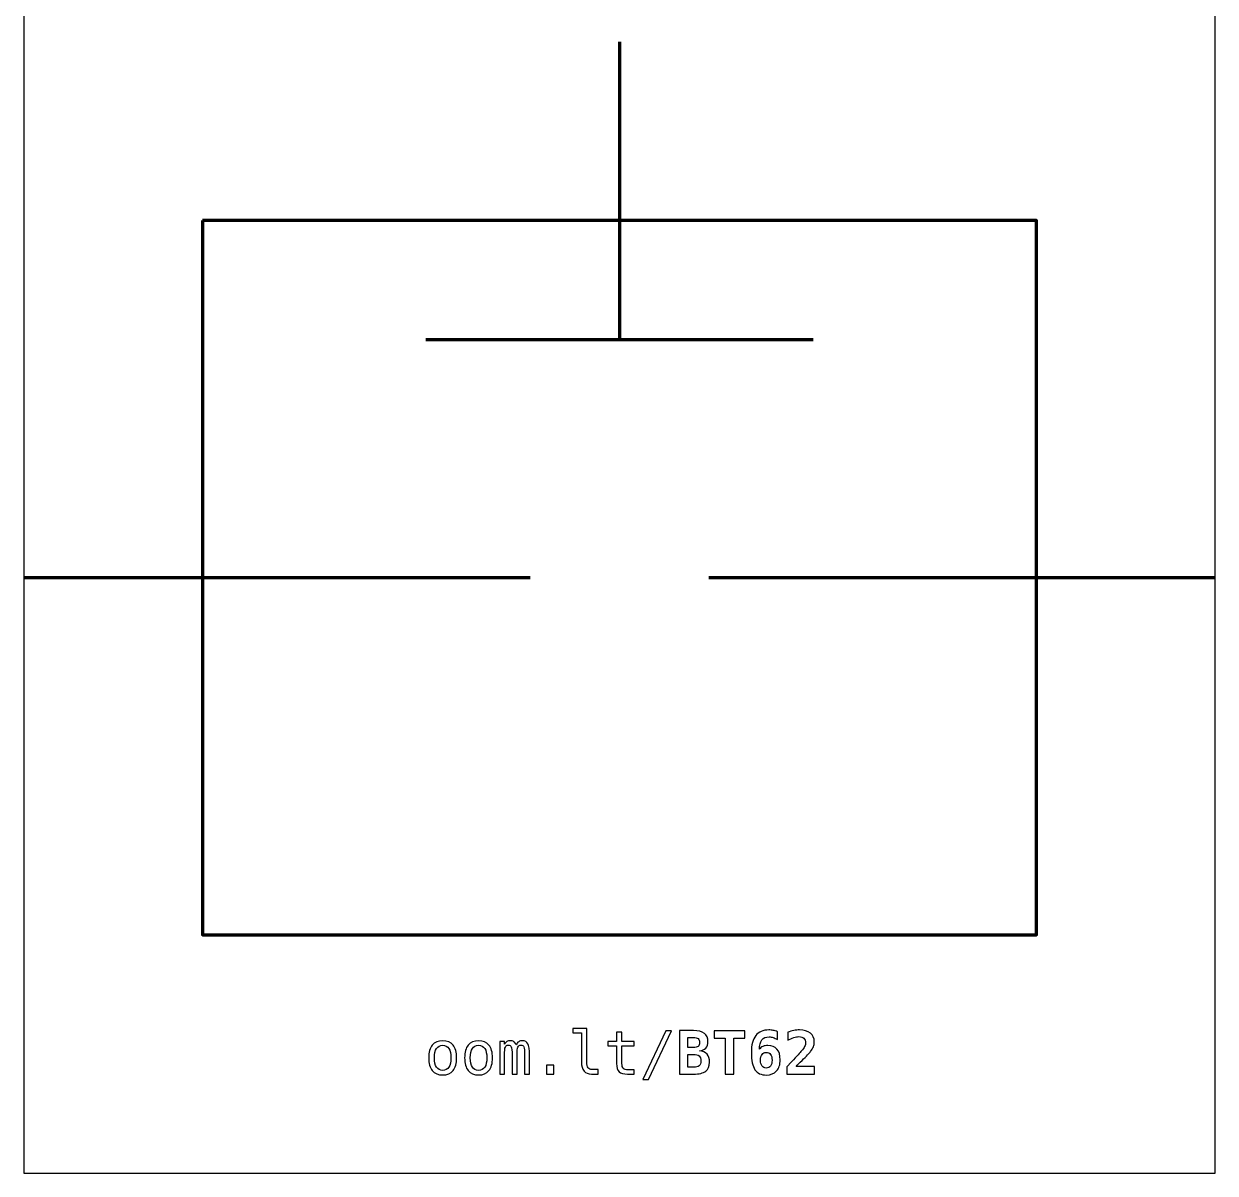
# Model space of a CAD drawing. Header units: centimetres. Extents: x -11.5 to -9.5, y -15.85 to -12.85.
# Drawn here: x -11.5 to -9.5, y -15.85 to -13.92 of the extents above; entities that cross this region are included whole.
import ezdxf

# ---------------------------------------------------------------- set-up
doc = ezdxf.new("R2010")
doc.units = ezdxf.units.CM
doc.header["$MEASUREMENT"] = 0
doc.layers.add('Layer 1', color=7, linetype='Continuous')

msp = doc.modelspace()

# ---------------------------------------------------------------- linework, layer by layer
at = {"layer": 'Layer 1', "color": 7}
msp.add_open_spline([(-11.5, -12.85), (-11.5, -12.85), (-9.5, -12.85), (-9.5, -12.85), (-9.5, -12.85), (-9.5, -12.85), (-9.5, -15.85), (-9.5, -15.85), (-9.5, -15.85), (-9.5, -15.85), (-11.5, -15.85), (-11.5, -15.85), (-11.5, -15.85), (-11.5, -15.85), (-11.5, -12.85), (-11.5, -12.85)], degree=3, knots=[0, 0, 0, 0, 0.25, 0.25, 0.25, 0.25, 0.5, 0.5, 0.5, 0.5, 0.75, 0.75, 0.75, 0.75, 1, 1, 1, 1], dxfattribs=at)
at = {"layer": 'Layer 1', "lineweight": 106}
for points in [[(-10.5, -13.94999), (-10.5, -13.94999), (-10.5, -14.44999), (-10.5, -14.44999)], [(-10.825, -14.45), (-10.825, -14.45), (-10.17501, -14.44998), (-10.17501, -14.44998)], [(-11.5, -14.85), (-11.5, -14.85), (-10.65001, -14.84998), (-10.65001, -14.84998)], [(-10.35, -14.85), (-10.35, -14.85), (-9.50001, -14.84998), (-9.50001, -14.84998)]]:
    msp.add_open_spline(points, degree=3, dxfattribs=at)
at = {"layer": 'Layer 1', "lineweight": 100}
msp.add_open_spline([(-11.2, -14.25), (-11.2, -14.25), (-9.8, -14.25), (-9.8, -14.25), (-9.8, -14.25), (-9.8, -14.25), (-9.8, -15.45), (-9.8, -15.45), (-9.8, -15.45), (-9.8, -15.45), (-10.63151, -15.45), (-10.63151, -15.45), (-10.63151, -15.45), (-10.63151, -15.45), (-11.2, -15.45), (-11.2, -15.45), (-11.2, -15.45), (-11.2, -15.45), (-11.2, -14.25), (-11.2, -14.25)], degree=3, knots=[0, 0, 0, 0, 0.2, 0.2, 0.2, 0.2, 0.4, 0.4, 0.4, 0.4, 0.6, 0.6, 0.6, 0.6, 0.8, 0.8, 0.8, 0.8, 1, 1, 1, 1], dxfattribs=at)
at = {"layer": 'Layer 1', "color": 250}
for points, knots in [([(-10.55487, -15.6638), (-10.55487, -15.66784), (-10.55413, -15.67087), (-10.55265, -15.67292), (-10.55265, -15.67292), (-10.55117, -15.67497), (-10.54898, -15.676), (-10.54608, -15.676), (-10.54608, -15.676), (-10.54608, -15.676), (-10.53558, -15.676), (-10.53558, -15.676), (-10.53558, -15.676), (-10.53558, -15.676), (-10.53558, -15.68362), (-10.53558, -15.68362), (-10.53558, -15.68362), (-10.53558, -15.68362), (-10.54695, -15.68362), (-10.54695, -15.68362), (-10.54695, -15.68362), (-10.55233, -15.68362), (-10.55648, -15.68189), (-10.55943, -15.67844), (-10.55943, -15.67844), (-10.56238, -15.67499), (-10.56385, -15.6701), (-10.56385, -15.6638), (-10.56385, -15.6638), (-10.56385, -15.6638), (-10.56385, -15.61413), (-10.56385, -15.61413), (-10.56385, -15.61413), (-10.56385, -15.61413), (-10.57825, -15.61413), (-10.57825, -15.61413), (-10.57825, -15.61413), (-10.57825, -15.61413), (-10.57825, -15.6071), (-10.57825, -15.6071), (-10.57825, -15.6071), (-10.57825, -15.6071), (-10.55487, -15.6071), (-10.55487, -15.6071), (-10.55487, -15.6071), (-10.55487, -15.6071), (-10.55487, -15.6638), (-10.55487, -15.6638)], [0, 0, 0, 0, 0.0833333, 0.0833333, 0.0833333, 0.0833333, 0.1666667, 0.1666667, 0.1666667, 0.1666667, 0.25, 0.25, 0.25, 0.25, 0.3333333, 0.3333333, 0.3333333, 0.3333333, 0.4166667, 0.4166667, 0.4166667, 0.4166667, 0.5, 0.5, 0.5, 0.5, 0.5833333, 0.5833333, 0.5833333, 0.5833333, 0.6666667, 0.6666667, 0.6666667, 0.6666667, 0.75, 0.75, 0.75, 0.75, 0.8333333, 0.8333333, 0.8333333, 0.8333333, 0.9166667, 0.9166667, 0.9166667, 0.9166667, 1, 1, 1, 1]), ([(-10.49587, -15.6134), (-10.49587, -15.6134), (-10.49587, -15.62893), (-10.49587, -15.62893), (-10.49587, -15.62893), (-10.49587, -15.62893), (-10.47545, -15.62893), (-10.47545, -15.62893), (-10.47545, -15.62893), (-10.47545, -15.62893), (-10.47545, -15.63592), (-10.47545, -15.63592), (-10.47545, -15.63592), (-10.47545, -15.63592), (-10.49587, -15.63592), (-10.49587, -15.63592), (-10.49587, -15.63592), (-10.49587, -15.63592), (-10.49587, -15.6656), (-10.49587, -15.6656), (-10.49587, -15.6656), (-10.49587, -15.66964), (-10.49511, -15.67245), (-10.49357, -15.67404), (-10.49357, -15.67404), (-10.49204, -15.67564), (-10.48937, -15.67644), (-10.48557, -15.67644), (-10.48557, -15.67644), (-10.48557, -15.67644), (-10.47545, -15.67644), (-10.47545, -15.67644), (-10.47545, -15.67644), (-10.47545, -15.67644), (-10.47545, -15.68362), (-10.47545, -15.68362), (-10.47545, -15.68362), (-10.47545, -15.68362), (-10.48644, -15.68362), (-10.48644, -15.68362), (-10.48644, -15.68362), (-10.49319, -15.68362), (-10.49794, -15.68227), (-10.50071, -15.67957), (-10.50071, -15.67957), (-10.50347, -15.67687), (-10.50486, -15.6722), (-10.50486, -15.6656), (-10.50486, -15.6656), (-10.50486, -15.6656), (-10.50486, -15.63592), (-10.50486, -15.63592), (-10.50486, -15.63592), (-10.50486, -15.63592), (-10.51946, -15.63592), (-10.51946, -15.63592), (-10.51946, -15.63592), (-10.51946, -15.63592), (-10.51946, -15.62893), (-10.51946, -15.62893), (-10.51946, -15.62893), (-10.51946, -15.62893), (-10.50486, -15.62893), (-10.50486, -15.62893), (-10.50486, -15.62893), (-10.50486, -15.62893), (-10.50486, -15.6134), (-10.50486, -15.6134), (-10.50486, -15.6134), (-10.50486, -15.6134), (-10.49587, -15.6134), (-10.49587, -15.6134)], [0, 0, 0, 0, 0.0555556, 0.0555556, 0.0555556, 0.0555556, 0.1111111, 0.1111111, 0.1111111, 0.1111111, 0.1666667, 0.1666667, 0.1666667, 0.1666667, 0.2222222, 0.2222222, 0.2222222, 0.2222222, 0.2777778, 0.2777778, 0.2777778, 0.2777778, 0.3333333, 0.3333333, 0.3333333, 0.3333333, 0.3888889, 0.3888889, 0.3888889, 0.3888889, 0.4444444, 0.4444444, 0.4444444, 0.4444444, 0.5, 0.5, 0.5, 0.5, 0.5555556, 0.5555556, 0.5555556, 0.5555556, 0.6111111, 0.6111111, 0.6111111, 0.6111111, 0.6666667, 0.6666667, 0.6666667, 0.6666667, 0.7222222, 0.7222222, 0.7222222, 0.7222222, 0.7777778, 0.7777778, 0.7777778, 0.7777778, 0.8333333, 0.8333333, 0.8333333, 0.8333333, 0.8888889, 0.8888889, 0.8888889, 0.8888889, 0.9444444, 0.9444444, 0.9444444, 0.9444444, 1, 1, 1, 1]), ([(-10.42223, -15.61071), (-10.42223, -15.61071), (-10.41294, -15.61071), (-10.41294, -15.61071), (-10.41294, -15.61071), (-10.41294, -15.61071), (-10.45133, -15.6929), (-10.45133, -15.6929), (-10.45133, -15.6929), (-10.45133, -15.6929), (-10.46067, -15.6929), (-10.46067, -15.6929), (-10.46067, -15.6929), (-10.46067, -15.6929), (-10.42223, -15.61071), (-10.42223, -15.61071)], [0, 0, 0, 0, 0.25, 0.25, 0.25, 0.25, 0.5, 0.5, 0.5, 0.5, 0.75, 0.75, 0.75, 0.75, 1, 1, 1, 1]), ([(-10.39934, -15.61061), (-10.39934, -15.61061), (-10.37585, -15.61061), (-10.37585, -15.61061), (-10.37585, -15.61061), (-10.36774, -15.61061), (-10.36165, -15.61215), (-10.35757, -15.61523), (-10.35757, -15.61523), (-10.35348, -15.6183), (-10.35143, -15.6229), (-10.35143, -15.62901), (-10.35143, -15.62901), (-10.35143, -15.63372), (-10.35263, -15.63737), (-10.35505, -15.64), (-10.35505, -15.64), (-10.35745, -15.64265), (-10.36099, -15.64417), (-10.36564, -15.6446), (-10.36564, -15.6446), (-10.36007, -15.64515), (-10.35589, -15.64702), (-10.35307, -15.65022), (-10.35307, -15.65022), (-10.35025, -15.6534), (-10.34885, -15.65787), (-10.34885, -15.6636), (-10.34885, -15.6636), (-10.34885, -15.67064), (-10.35097, -15.67572), (-10.3552, -15.67889), (-10.3552, -15.67889), (-10.35944, -15.68204), (-10.36632, -15.68362), (-10.37585, -15.68362), (-10.37585, -15.68362), (-10.37585, -15.68362), (-10.39934, -15.68362), (-10.39934, -15.68362), (-10.39934, -15.68362), (-10.39934, -15.68362), (-10.39934, -15.61061), (-10.39934, -15.61061)], [0, 0, 0, 0, 0.0909091, 0.0909091, 0.0909091, 0.0909091, 0.1818182, 0.1818182, 0.1818182, 0.1818182, 0.2727273, 0.2727273, 0.2727273, 0.2727273, 0.3636364, 0.3636364, 0.3636364, 0.3636364, 0.4545455, 0.4545455, 0.4545455, 0.4545455, 0.5454545, 0.5454545, 0.5454545, 0.5454545, 0.6363636, 0.6363636, 0.6363636, 0.6363636, 0.7272727, 0.7272727, 0.7272727, 0.7272727, 0.8181818, 0.8181818, 0.8181818, 0.8181818, 0.9090909, 0.9090909, 0.9090909, 0.9090909, 1, 1, 1, 1]), ([(-10.30793, -15.68362), (-10.30793, -15.68362), (-10.32233, -15.68362), (-10.32233, -15.68362), (-10.32233, -15.68362), (-10.32233, -15.68362), (-10.32233, -15.62331), (-10.32233, -15.62331), (-10.32233, -15.62331), (-10.32233, -15.62331), (-10.34083, -15.62331), (-10.34083, -15.62331), (-10.34083, -15.62331), (-10.34083, -15.62331), (-10.34083, -15.61071), (-10.34083, -15.61071), (-10.34083, -15.61071), (-10.34083, -15.61071), (-10.28942, -15.61071), (-10.28942, -15.61071), (-10.28942, -15.61071), (-10.28942, -15.61071), (-10.28942, -15.62331), (-10.28942, -15.62331), (-10.28942, -15.62331), (-10.28942, -15.62331), (-10.30793, -15.62331), (-10.30793, -15.62331), (-10.30793, -15.62331), (-10.30793, -15.62331), (-10.30793, -15.68362), (-10.30793, -15.68362)], [0, 0, 0, 0, 0.125, 0.125, 0.125, 0.125, 0.25, 0.25, 0.25, 0.25, 0.375, 0.375, 0.375, 0.375, 0.5, 0.5, 0.5, 0.5, 0.625, 0.625, 0.625, 0.625, 0.75, 0.75, 0.75, 0.75, 0.875, 0.875, 0.875, 0.875, 1, 1, 1, 1]), ([(-10.23473, -15.61243), (-10.23473, -15.61243), (-10.23473, -15.62551), (-10.23473, -15.62551), (-10.23473, -15.62551), (-10.2373, -15.62405), (-10.23977, -15.62295), (-10.24213, -15.62221), (-10.24213, -15.62221), (-10.24448, -15.62148), (-10.24675, -15.62111), (-10.24893, -15.62111), (-10.24893, -15.62111), (-10.25413, -15.62111), (-10.2581, -15.62286), (-10.26082, -15.62636), (-10.26082, -15.62636), (-10.26353, -15.62986), (-10.26495, -15.63503), (-10.26508, -15.64187), (-10.26508, -15.64187), (-10.26355, -15.63975), (-10.2616, -15.63817), (-10.25923, -15.6371), (-10.25923, -15.6371), (-10.25685, -15.63605), (-10.25405, -15.63552), (-10.25083, -15.63552), (-10.25083, -15.63552), (-10.24425, -15.63552), (-10.23918, -15.6376), (-10.2356, -15.64175), (-10.2356, -15.64175), (-10.23201, -15.6459), (-10.23023, -15.65178), (-10.23023, -15.6594), (-10.23023, -15.6594), (-10.23023, -15.66757), (-10.23225, -15.6739), (-10.23627, -15.6784), (-10.23627, -15.6784), (-10.24028, -15.68289), (-10.24593, -15.68514), (-10.25323, -15.68514), (-10.25323, -15.68514), (-10.26212, -15.68514), (-10.26857, -15.68215), (-10.27259, -15.6762), (-10.27259, -15.6762), (-10.2766, -15.67024), (-10.27862, -15.66062), (-10.27862, -15.64733), (-10.27862, -15.64733), (-10.27862, -15.63472), (-10.27617, -15.62525), (-10.27125, -15.61895), (-10.27125, -15.61895), (-10.26633, -15.61265), (-10.25897, -15.6095), (-10.24913, -15.6095), (-10.24913, -15.6095), (-10.24685, -15.6095), (-10.2445, -15.60975), (-10.24208, -15.61023), (-10.24208, -15.61023), (-10.23965, -15.61071), (-10.2372, -15.61145), (-10.23473, -15.61243)], [0, 0, 0, 0, 0.0588235, 0.0588235, 0.0588235, 0.0588235, 0.1176471, 0.1176471, 0.1176471, 0.1176471, 0.1764706, 0.1764706, 0.1764706, 0.1764706, 0.2352941, 0.2352941, 0.2352941, 0.2352941, 0.2941176, 0.2941176, 0.2941176, 0.2941176, 0.3529412, 0.3529412, 0.3529412, 0.3529412, 0.4117647, 0.4117647, 0.4117647, 0.4117647, 0.4705882, 0.4705882, 0.4705882, 0.4705882, 0.5294118, 0.5294118, 0.5294118, 0.5294118, 0.5882353, 0.5882353, 0.5882353, 0.5882353, 0.6470588, 0.6470588, 0.6470588, 0.6470588, 0.7058824, 0.7058824, 0.7058824, 0.7058824, 0.7647059, 0.7647059, 0.7647059, 0.7647059, 0.8235294, 0.8235294, 0.8235294, 0.8235294, 0.8823529, 0.8823529, 0.8823529, 0.8823529, 0.9411765, 0.9411765, 0.9411765, 0.9411765, 1, 1, 1, 1]), ([(-10.20362, -15.67092), (-10.20362, -15.67092), (-10.1729, -15.67092), (-10.1729, -15.67092), (-10.1729, -15.67092), (-10.1729, -15.67092), (-10.1729, -15.68362), (-10.1729, -15.68362), (-10.1729, -15.68362), (-10.1729, -15.68362), (-10.21919, -15.68362), (-10.21919, -15.68362), (-10.21919, -15.68362), (-10.21919, -15.68362), (-10.21919, -15.6713), (-10.21919, -15.6713), (-10.21919, -15.6713), (-10.21919, -15.6713), (-10.21138, -15.66302), (-10.21138, -15.66302), (-10.21138, -15.66302), (-10.20211, -15.65315), (-10.19647, -15.64708), (-10.19449, -15.6448), (-10.19449, -15.6448), (-10.19206, -15.642), (-10.19029, -15.63952), (-10.18922, -15.63735), (-10.18922, -15.63735), (-10.18814, -15.63518), (-10.18761, -15.63305), (-10.18761, -15.63093), (-10.18761, -15.63093), (-10.18761, -15.62768), (-10.18859, -15.62516), (-10.19056, -15.6234), (-10.19056, -15.6234), (-10.19252, -15.62161), (-10.19532, -15.62073), (-10.19892, -15.62073), (-10.19892, -15.62073), (-10.20151, -15.62073), (-10.20439, -15.62125), (-10.20759, -15.62226), (-10.20759, -15.62226), (-10.21081, -15.6233), (-10.21414, -15.62478), (-10.21763, -15.62673), (-10.21763, -15.62673), (-10.21763, -15.62673), (-10.21763, -15.6133), (-10.21763, -15.6133), (-10.21763, -15.6133), (-10.21414, -15.61203), (-10.21074, -15.61106), (-10.20739, -15.6104), (-10.20739, -15.6104), (-10.20406, -15.60973), (-10.20086, -15.6094), (-10.19781, -15.6094), (-10.19781, -15.6094), (-10.19009, -15.6094), (-10.18402, -15.6112), (-10.17962, -15.6148), (-10.17962, -15.6148), (-10.17521, -15.61838), (-10.173, -15.6233), (-10.173, -15.62951), (-10.173, -15.62951), (-10.173, -15.63238), (-10.17349, -15.63507), (-10.17444, -15.63757), (-10.17444, -15.63757), (-10.17541, -15.64008), (-10.17706, -15.64287), (-10.17941, -15.64592), (-10.17941, -15.64592), (-10.18112, -15.64813), (-10.18586, -15.65312), (-10.19361, -15.66087), (-10.19361, -15.66087), (-10.19781, -15.66505), (-10.20114, -15.66842), (-10.20362, -15.67092)], [0, 0, 0, 0, 0.047619, 0.047619, 0.047619, 0.047619, 0.0952381, 0.0952381, 0.0952381, 0.0952381, 0.1428571, 0.1428571, 0.1428571, 0.1428571, 0.1904762, 0.1904762, 0.1904762, 0.1904762, 0.2380952, 0.2380952, 0.2380952, 0.2380952, 0.2857143, 0.2857143, 0.2857143, 0.2857143, 0.3333333, 0.3333333, 0.3333333, 0.3333333, 0.3809524, 0.3809524, 0.3809524, 0.3809524, 0.4285714, 0.4285714, 0.4285714, 0.4285714, 0.4761905, 0.4761905, 0.4761905, 0.4761905, 0.5238095, 0.5238095, 0.5238095, 0.5238095, 0.5714286, 0.5714286, 0.5714286, 0.5714286, 0.6190476, 0.6190476, 0.6190476, 0.6190476, 0.6666667, 0.6666667, 0.6666667, 0.6666667, 0.7142857, 0.7142857, 0.7142857, 0.7142857, 0.7619048, 0.7619048, 0.7619048, 0.7619048, 0.8095238, 0.8095238, 0.8095238, 0.8095238, 0.8571429, 0.8571429, 0.8571429, 0.8571429, 0.9047619, 0.9047619, 0.9047619, 0.9047619, 0.952381, 0.952381, 0.952381, 0.952381, 1, 1, 1, 1]), ([(-10.79682, -15.62761), (-10.78924, -15.62761), (-10.78344, -15.63006), (-10.77942, -15.63498), (-10.77942, -15.63498), (-10.7754, -15.6399), (-10.77339, -15.64702), (-10.77339, -15.65632), (-10.77339, -15.65632), (-10.77339, -15.66567), (-10.77539, -15.67279), (-10.77939, -15.67769), (-10.77939, -15.67769), (-10.78341, -15.68259), (-10.78921, -15.68504), (-10.79682, -15.68504), (-10.79682, -15.68504), (-10.80442, -15.68504), (-10.81021, -15.68259), (-10.81423, -15.67769), (-10.81423, -15.67769), (-10.81823, -15.67279), (-10.82023, -15.66567), (-10.82023, -15.65632), (-10.82023, -15.65632), (-10.82023, -15.64702), (-10.81823, -15.6399), (-10.81423, -15.63498), (-10.81423, -15.63498), (-10.81021, -15.63006), (-10.80442, -15.62761), (-10.79682, -15.62761)], [0, 0, 0, 0, 0.125, 0.125, 0.125, 0.125, 0.25, 0.25, 0.25, 0.25, 0.375, 0.375, 0.375, 0.375, 0.5, 0.5, 0.5, 0.5, 0.625, 0.625, 0.625, 0.625, 0.75, 0.75, 0.75, 0.75, 0.875, 0.875, 0.875, 0.875, 1, 1, 1, 1]), ([(-10.79682, -15.63523), (-10.80139, -15.63523), (-10.80484, -15.637), (-10.80719, -15.64055), (-10.80719, -15.64055), (-10.80954, -15.6441), (-10.81071, -15.64937), (-10.81071, -15.65632), (-10.81071, -15.65632), (-10.81071, -15.66325), (-10.80954, -15.6685), (-10.80719, -15.67207), (-10.80719, -15.67207), (-10.80484, -15.67564), (-10.80139, -15.67742), (-10.79682, -15.67742), (-10.79682, -15.67742), (-10.79224, -15.67742), (-10.78877, -15.67564), (-10.78642, -15.67207), (-10.78642, -15.67207), (-10.78407, -15.6685), (-10.78291, -15.66325), (-10.78291, -15.65632), (-10.78291, -15.65632), (-10.78291, -15.64937), (-10.78407, -15.6441), (-10.78642, -15.64055), (-10.78642, -15.64055), (-10.78877, -15.637), (-10.79224, -15.63523), (-10.79682, -15.63523)], [0, 0, 0, 0, 0.125, 0.125, 0.125, 0.125, 0.25, 0.25, 0.25, 0.25, 0.375, 0.375, 0.375, 0.375, 0.5, 0.5, 0.5, 0.5, 0.625, 0.625, 0.625, 0.625, 0.75, 0.75, 0.75, 0.75, 0.875, 0.875, 0.875, 0.875, 1, 1, 1, 1]), ([(-10.73661, -15.62761), (-10.72903, -15.62761), (-10.72323, -15.63006), (-10.71921, -15.63498), (-10.71921, -15.63498), (-10.71519, -15.6399), (-10.71318, -15.64702), (-10.71318, -15.65632), (-10.71318, -15.65632), (-10.71318, -15.66567), (-10.71518, -15.67279), (-10.71918, -15.67769), (-10.71918, -15.67769), (-10.7232, -15.68259), (-10.729, -15.68504), (-10.73661, -15.68504), (-10.73661, -15.68504), (-10.74421, -15.68504), (-10.75, -15.68259), (-10.75402, -15.67769), (-10.75402, -15.67769), (-10.75802, -15.67279), (-10.76002, -15.66567), (-10.76002, -15.65632), (-10.76002, -15.65632), (-10.76002, -15.64702), (-10.75802, -15.6399), (-10.75402, -15.63498), (-10.75402, -15.63498), (-10.75, -15.63006), (-10.74421, -15.62761), (-10.73661, -15.62761)], [0, 0, 0, 0, 0.125, 0.125, 0.125, 0.125, 0.25, 0.25, 0.25, 0.25, 0.375, 0.375, 0.375, 0.375, 0.5, 0.5, 0.5, 0.5, 0.625, 0.625, 0.625, 0.625, 0.75, 0.75, 0.75, 0.75, 0.875, 0.875, 0.875, 0.875, 1, 1, 1, 1]), ([(-10.73661, -15.63523), (-10.74118, -15.63523), (-10.74463, -15.637), (-10.74698, -15.64055), (-10.74698, -15.64055), (-10.74933, -15.6441), (-10.7505, -15.64937), (-10.7505, -15.65632), (-10.7505, -15.65632), (-10.7505, -15.66325), (-10.74933, -15.6685), (-10.74698, -15.67207), (-10.74698, -15.67207), (-10.74463, -15.67564), (-10.74118, -15.67742), (-10.73661, -15.67742), (-10.73661, -15.67742), (-10.73203, -15.67742), (-10.72856, -15.67564), (-10.72621, -15.67207), (-10.72621, -15.67207), (-10.72386, -15.6685), (-10.7227, -15.66325), (-10.7227, -15.65632), (-10.7227, -15.65632), (-10.7227, -15.64937), (-10.72386, -15.6441), (-10.72621, -15.64055), (-10.72621, -15.64055), (-10.72856, -15.637), (-10.73203, -15.63523), (-10.73661, -15.63523)], [0, 0, 0, 0, 0.125, 0.125, 0.125, 0.125, 0.25, 0.25, 0.25, 0.25, 0.375, 0.375, 0.375, 0.375, 0.5, 0.5, 0.5, 0.5, 0.625, 0.625, 0.625, 0.625, 0.75, 0.75, 0.75, 0.75, 0.875, 0.875, 0.875, 0.875, 1, 1, 1, 1]), ([(-10.67349, -15.6345), (-10.67239, -15.63215), (-10.67097, -15.63041), (-10.66925, -15.6293), (-10.66925, -15.6293), (-10.66755, -15.62818), (-10.66549, -15.62761), (-10.66309, -15.62761), (-10.66309, -15.62761), (-10.65869, -15.62761), (-10.65558, -15.62931), (-10.65378, -15.63271), (-10.65378, -15.63271), (-10.65197, -15.63612), (-10.65107, -15.64252), (-10.65107, -15.65193), (-10.65107, -15.65193), (-10.65107, -15.65193), (-10.65107, -15.68362), (-10.65107, -15.68362), (-10.65107, -15.68362), (-10.65107, -15.68362), (-10.65927, -15.68362), (-10.65927, -15.68362), (-10.65927, -15.68362), (-10.65927, -15.68362), (-10.65927, -15.65232), (-10.65927, -15.65232), (-10.65927, -15.65232), (-10.65927, -15.6446), (-10.6597, -15.63982), (-10.66057, -15.63793), (-10.66057, -15.63793), (-10.66142, -15.63607), (-10.663, -15.63513), (-10.66529, -15.63513), (-10.66529, -15.63513), (-10.66789, -15.63513), (-10.66967, -15.63613), (-10.67064, -15.63813), (-10.67064, -15.63813), (-10.67159, -15.64013), (-10.67207, -15.64487), (-10.67207, -15.65232), (-10.67207, -15.65232), (-10.67207, -15.65232), (-10.67207, -15.68362), (-10.67207, -15.68362), (-10.67207, -15.68362), (-10.67207, -15.68362), (-10.68027, -15.68362), (-10.68027, -15.68362), (-10.68027, -15.68362), (-10.68027, -15.68362), (-10.68027, -15.65232), (-10.68027, -15.65232), (-10.68027, -15.65232), (-10.68027, -15.6445), (-10.68074, -15.63968), (-10.68167, -15.63787), (-10.68167, -15.63787), (-10.68259, -15.63605), (-10.68425, -15.63513), (-10.68667, -15.63513), (-10.68667, -15.63513), (-10.68905, -15.63513), (-10.69071, -15.63613), (-10.69162, -15.63813), (-10.69162, -15.63813), (-10.69256, -15.64013), (-10.69302, -15.64487), (-10.69302, -15.65232), (-10.69302, -15.65232), (-10.69302, -15.65232), (-10.69302, -15.68362), (-10.69302, -15.68362), (-10.69302, -15.68362), (-10.69302, -15.68362), (-10.70117, -15.68362), (-10.70117, -15.68362), (-10.70117, -15.68362), (-10.70117, -15.68362), (-10.70117, -15.62893), (-10.70117, -15.62893), (-10.70117, -15.62893), (-10.70117, -15.62893), (-10.69302, -15.62893), (-10.69302, -15.62893), (-10.69302, -15.62893), (-10.69302, -15.62893), (-10.69302, -15.63361), (-10.69302, -15.63361), (-10.69302, -15.63361), (-10.69196, -15.63166), (-10.69061, -15.63018), (-10.68899, -15.62915), (-10.68899, -15.62915), (-10.68739, -15.62813), (-10.68555, -15.62761), (-10.6835, -15.62761), (-10.6835, -15.62761), (-10.68102, -15.62761), (-10.67897, -15.62818), (-10.67732, -15.62931), (-10.67732, -15.62931), (-10.67567, -15.63046), (-10.6744, -15.63218), (-10.67349, -15.6345)], [0, 0, 0, 0, 0.037037, 0.037037, 0.037037, 0.037037, 0.0740741, 0.0740741, 0.0740741, 0.0740741, 0.1111111, 0.1111111, 0.1111111, 0.1111111, 0.1481481, 0.1481481, 0.1481481, 0.1481481, 0.1851852, 0.1851852, 0.1851852, 0.1851852, 0.2222222, 0.2222222, 0.2222222, 0.2222222, 0.2592593, 0.2592593, 0.2592593, 0.2592593, 0.2962963, 0.2962963, 0.2962963, 0.2962963, 0.3333333, 0.3333333, 0.3333333, 0.3333333, 0.3703704, 0.3703704, 0.3703704, 0.3703704, 0.4074074, 0.4074074, 0.4074074, 0.4074074, 0.4444444, 0.4444444, 0.4444444, 0.4444444, 0.4814815, 0.4814815, 0.4814815, 0.4814815, 0.5185185, 0.5185185, 0.5185185, 0.5185185, 0.5555556, 0.5555556, 0.5555556, 0.5555556, 0.5925926, 0.5925926, 0.5925926, 0.5925926, 0.6296296, 0.6296296, 0.6296296, 0.6296296, 0.6666667, 0.6666667, 0.6666667, 0.6666667, 0.7037037, 0.7037037, 0.7037037, 0.7037037, 0.7407407, 0.7407407, 0.7407407, 0.7407407, 0.7777778, 0.7777778, 0.7777778, 0.7777778, 0.8148148, 0.8148148, 0.8148148, 0.8148148, 0.8518519, 0.8518519, 0.8518519, 0.8518519, 0.8888889, 0.8888889, 0.8888889, 0.8888889, 0.9259259, 0.9259259, 0.9259259, 0.9259259, 0.962963, 0.962963, 0.962963, 0.962963, 1, 1, 1, 1]), ([(-10.38542, -15.62208), (-10.38542, -15.62208), (-10.38542, -15.63903), (-10.38542, -15.63903), (-10.38542, -15.63903), (-10.38542, -15.63903), (-10.37585, -15.63903), (-10.37585, -15.63903), (-10.37585, -15.63903), (-10.3722, -15.63903), (-10.3696, -15.63838), (-10.36805, -15.63708), (-10.36805, -15.63708), (-10.3665, -15.63578), (-10.36574, -15.63363), (-10.36574, -15.63063), (-10.36574, -15.63063), (-10.36574, -15.62763), (-10.36652, -15.62546), (-10.3681, -15.62411), (-10.3681, -15.62411), (-10.36969, -15.62276), (-10.37227, -15.62208), (-10.37585, -15.62208), (-10.37585, -15.62208), (-10.37585, -15.62208), (-10.38542, -15.62208), (-10.38542, -15.62208)], [0, 0, 0, 0, 0.1428571, 0.1428571, 0.1428571, 0.1428571, 0.2857143, 0.2857143, 0.2857143, 0.2857143, 0.4285714, 0.4285714, 0.4285714, 0.4285714, 0.5714286, 0.5714286, 0.5714286, 0.5714286, 0.7142857, 0.7142857, 0.7142857, 0.7142857, 0.8571429, 0.8571429, 0.8571429, 0.8571429, 1, 1, 1, 1]), ([(-10.38542, -15.6505), (-10.38542, -15.6505), (-10.38542, -15.6721), (-10.38542, -15.6721), (-10.38542, -15.6721), (-10.38542, -15.6721), (-10.37585, -15.6721), (-10.37585, -15.6721), (-10.37585, -15.6721), (-10.37125, -15.6721), (-10.36805, -15.67132), (-10.3662, -15.66975), (-10.3662, -15.66975), (-10.36437, -15.66819), (-10.36345, -15.66547), (-10.36345, -15.6616), (-10.36345, -15.6616), (-10.36345, -15.65765), (-10.36442, -15.65482), (-10.36634, -15.65308), (-10.36634, -15.65308), (-10.36825, -15.65137), (-10.37142, -15.6505), (-10.37585, -15.6505), (-10.37585, -15.6505), (-10.37585, -15.6505), (-10.38542, -15.6505), (-10.38542, -15.6505)], [0, 0, 0, 0, 0.1428571, 0.1428571, 0.1428571, 0.1428571, 0.2857143, 0.2857143, 0.2857143, 0.2857143, 0.4285714, 0.4285714, 0.4285714, 0.4285714, 0.5714286, 0.5714286, 0.5714286, 0.5714286, 0.7142857, 0.7142857, 0.7142857, 0.7142857, 0.8571429, 0.8571429, 0.8571429, 0.8571429, 1, 1, 1, 1]), ([(-10.25362, -15.64708), (-10.25673, -15.64708), (-10.25912, -15.64822), (-10.26077, -15.65048), (-10.26077, -15.65048), (-10.26242, -15.65275), (-10.26323, -15.65602), (-10.26323, -15.66032), (-10.26323, -15.66032), (-10.26323, -15.66458), (-10.26242, -15.66785), (-10.26077, -15.67012), (-10.26077, -15.67012), (-10.25912, -15.67239), (-10.25673, -15.67352), (-10.25362, -15.67352), (-10.25362, -15.67352), (-10.25048, -15.67352), (-10.24808, -15.67239), (-10.24642, -15.67012), (-10.24642, -15.67012), (-10.24473, -15.66785), (-10.2439, -15.66458), (-10.2439, -15.66032), (-10.2439, -15.66032), (-10.2439, -15.65605), (-10.24473, -15.65278), (-10.24642, -15.6505), (-10.24642, -15.6505), (-10.24808, -15.64822), (-10.25048, -15.64708), (-10.25362, -15.64708)], [0, 0, 0, 0, 0.125, 0.125, 0.125, 0.125, 0.25, 0.25, 0.25, 0.25, 0.375, 0.375, 0.375, 0.375, 0.5, 0.5, 0.5, 0.5, 0.625, 0.625, 0.625, 0.625, 0.75, 0.75, 0.75, 0.75, 0.875, 0.875, 0.875, 0.875, 1, 1, 1, 1]), ([(-10.62239, -15.66872), (-10.62239, -15.66872), (-10.61009, -15.66872), (-10.61009, -15.66872), (-10.61009, -15.66872), (-10.61009, -15.66872), (-10.61009, -15.68362), (-10.61009, -15.68362), (-10.61009, -15.68362), (-10.61009, -15.68362), (-10.62239, -15.68362), (-10.62239, -15.68362), (-10.62239, -15.68362), (-10.62239, -15.68362), (-10.62239, -15.66872), (-10.62239, -15.66872)], [0, 0, 0, 0, 0.25, 0.25, 0.25, 0.25, 0.5, 0.5, 0.5, 0.5, 0.75, 0.75, 0.75, 0.75, 1, 1, 1, 1])]:
    msp.add_open_spline(points, degree=3, knots=knots, dxfattribs=at)

doc.saveas('drawing.dxf')
